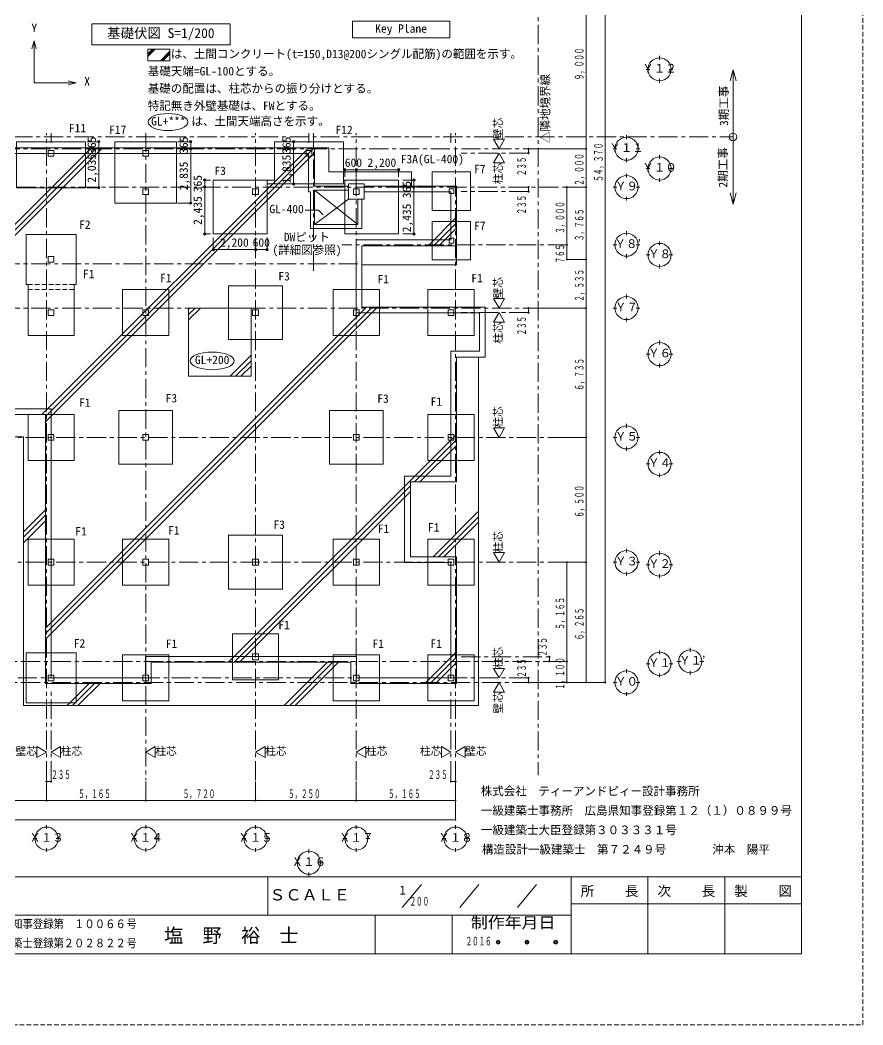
# Model space of a CAD drawing. Units: millimetres at full size, sheet at 1:200. Extents: x -59400 to 184562, y -133173 to 46006.
# Drawn here: x 140666 to 184562, y -42000 to 10335 of the extents above; entities that cross this region are included whole.
import ezdxf
from ezdxf.enums import TextEntityAlignment as Align

# ---------------------------------------------------------------- set-up
doc = ezdxf.new("R2010")
doc.units = ezdxf.units.MM
doc.header["$LTSCALE"] = 200
doc.header["$PDMODE"] = 32
doc.header["$PDSIZE"] = 120
doc.linetypes.add('CHAIN1', pattern=[8, 5, -1, 1, -1])
doc.linetypes.add('DASHED1', pattern=[1.8, 1.2, -0.6])
for name, color, linetype, lineweight in [('0-0', 4, 'CHAIN1', 5), ('0-1', 2, 'Continuous', 18), ('0-2', 2, 'Continuous', 18), ('0-3', 4, 'CHAIN1', 5), ('0-4', 3, 'Continuous', 13), ('0-8', 2, 'Continuous', 18), ('0-9', 5, 'Continuous', 5), ('0-A', 2, 'Continuous', 18), ('4-8', 5, 'Continuous', 5), ('4-9', 2, 'Continuous', 18), ('8-0', 6, 'Continuous', 20), ('8-1', 2, 'Continuous', 18), ('8-2', 3, 'Continuous', 13), ('8-5', 3, 'Continuous', 13), ('8-6', 7, 'Continuous', 5), ('8-8', 4, 'Continuous', 5), ('8-9', 4, 'Continuous', 5), ('8-A', 4, 'Continuous', 5), ('8-B', 2, 'CHAIN1', 18), ('8-F', 7, 'Continuous', 5), ('E-0', 4, 'CHAIN1', 5), ('F-F', 7, 'DASHED1', 9)]:
    doc.layers.add(name, color=color, linetype=linetype, lineweight=lineweight)
for name, color, linetype in [('0-B', 2, 'Continuous'), ('4-A', 2, 'Continuous'), ('8-D', 7, 'Continuous'), ('F-E', 2, 'Continuous')]:
    doc.layers.add(name, color=color, linetype=linetype)
doc.styles.add('ＭＳ ゴシック', font='')
doc.styles.get('ＭＳ ゴシック').set_extended_font_data('MS Gothic')

msp = doc.modelspace()

# ---------------------------------------------------------------- linework, layer by layer
at = {"layer": '0-0'}
for p, q in [((142043.1, -29258.9), (142043.1, 4450.6)), ((155943.1, -2731), (155943.1, 4450.6)), ((163108.1, 3935.6), (163108.1, 4450.6)), ((163343.1, -29258.9), (163343.1, 4450.6)), ((112451.4, 3635.6), (167144.2, 3635.6)), ((119708.5, 1635.6), (169144.2, 1635.6)), ((169144.2, -1364.4), (157426.7, -1364.4)), ((112451.4, -2364.4), (158425.2, -2364.4)), ((112451.4, -4664.4), (167144.2, -4664.4)), ((115115.3, -23064.4), (168278, -23064.4)), ((115115.3, -24164.4), (167144.2, -24164.4))]:
    msp.add_line(p, q, dxfattribs=at)
at = {"layer": '0-1', "color": 5, "lineweight": 5}
for p, q in [((181362.6, 38291.2), (181362.6, -38291.2)), ((181362.6, -34292.4), (68962.1, -34292.4)), ((169364.3, -34292.4), (169364.3, -38291.2)), ((181362.6, -38291.2), (68962.1, -38291.2))]:
    msp.add_line(p, q, dxfattribs=at)
at = {"layer": '0-1'}
for p, q in [((153568.7, -36291.8), (153568.7, -34292.4)), ((173364.9, -34292.4), (173364.9, -38291.2)), ((177363.7, -34292.4), (177363.7, -38291.2)), ((169364.3, -35692.5), (181362.6, -35692.5)), ((94756.5, -36291.8), (169364.3, -36291.8)), ((159167.5, -36291.8), (159167.5, -38291.2)), ((163166.3, -36291.8), (163166.3, -38291.2))]:
    msp.add_line(p, q, dxfattribs=at)
at = {"layer": '0-2'}
for p, q in [((161566.4, -34691.9), (160567.6, -35892.3)), ((164566.4, -34691.9), (163565.8, -35892.3)), ((167564.6, -34691.9), (166565.8, -35892.3))]:
    msp.add_line(p, q, dxfattribs=at)
for centre, radius in [((165565.2, -37691.9), 100.8), ((165565.2, -37691.9), 74.2), ((165565.2, -37691.9), 49.5), ((167066.1, -37691.9), 100.8), ((167066.1, -37691.9), 74.2), ((167066.1, -37691.9), 49.5), ((168565.2, -37691.9), 100.8), ((168565.2, -37691.9), 74.2), ((168565.2, -37691.9), 49.5)]:
    msp.add_circle(centre, radius, dxfattribs=at)
at = {"layer": '0-3'}
for p, q in [((142278.1, 3935.6), (142278.1, 4450.6)), ((147208.1, 4450.6), (147208.1, -29258.9)), ((152928.1, -29258.9), (152928.1, 4450.6)), ((155708.1, 4450.6), (155708.1, 3935.6)), ((158178.1, -29258.9), (158178.1, 4450.6)), ((167144.2, 3400.6), (163643.1, 3400.6)), ((167144.2, 1400.6), (163643.1, 1400.6)), ((167144.2, -4899.4), (163643.1, -4899.4)), ((169144.2, -11399.4), (114725.4, -11399.4)), ((169144.2, -17899.4), (114238.3, -17899.4)), ((163643.1, -22829.4), (168232.2, -22829.4)), ((167144.2, -23929.4), (114866.8, -23929.4)), ((142278.1, -29258.9), (142278.1, -24464.4)), ((163108.1, -29258.9), (163108.1, -24464.4))]:
    msp.add_line(p, q, dxfattribs=at)
at = {"layer": '0-4'}
for p, q in [((163258.1, 1550.6), (163008.1, 1550.6)), ((163008.1, 1550.6), (163008.1, 1300.6)), ((163008.1, 1300.6), (163258.1, 1300.6)), ((163258.1, 1300.6), (163258.1, 1550.6)), ((163258.1, -1029.4), (163258.1, -1279.4)), ((163258.1, -1279.4), (163008.1, -1279.4))]:
    msp.add_line(p, q, dxfattribs=at)
at = {"layer": '0-4', "color": 2, "lineweight": 18}
for points in [[(165901.4, 4135.6), (165612.7, 3635.6), (165324, 4135.6)], [(165901.4, 2900.6), (165324, 2900.6), (165612.7, 3400.6)], [(165901.4, -4164.4), (165612.7, -4664.4), (165324, -4164.4)], [(165901.4, -5399.4), (165324, -5399.4), (165612.7, -4899.4)], [(165901.4, -10899.4), (165324, -10899.4), (165612.7, -11399.4)], [(165901.4, -17399.4), (165324, -17399.4), (165612.7, -17899.4)], [(165901.4, -23429.4), (165324, -23429.4), (165612.7, -23929.4)], [(165901.4, -24664.4), (165612.7, -24164.4), (165324, -24664.4)], [(141543.1, -28075.8), (142043.1, -27787.2), (141543.1, -27498.5)], [(142778.1, -28075.8), (142778.1, -27498.5), (142278.1, -27787.2)], [(147708.1, -28075.8), (147708.1, -27498.5), (147208.1, -27787.2)], [(153428.1, -28075.8), (153428.1, -27498.5), (152928.1, -27787.2)], [(158678.1, -28075.8), (158678.1, -27498.5), (158178.1, -27787.2)], [(162608.1, -28075.8), (162608.1, -27498.5), (163108.1, -27787.2)], [(163843.1, -28075.8), (163343.1, -27787.2), (163843.1, -27498.5)]]:
    msp.add_lwpolyline(points, close=True, dxfattribs=at)
at = {"layer": '0-4'}
for points in [[(142128.1, 3250.6), (142428.1, 3250.6), (142428.1, 3550.6), (142128.1, 3550.6)], [(147058.1, 3250.6), (147358.1, 3250.6), (147358.1, 3550.6), (147058.1, 3550.6)], [(155558.1, 3250.6), (155858.1, 3250.6), (155858.1, 3550.6), (155558.1, 3550.6)], [(147058.1, 1250.6), (147358.1, 1250.6), (147358.1, 1550.6), (147058.1, 1550.6)], [(152778.1, 1250.6), (153078.1, 1250.6), (153078.1, 1550.6), (152778.1, 1550.6)], [(158028.1, 1250.6), (158328.1, 1250.6), (158328.1, 1550.6), (158028.1, 1550.6)], [(142128.1, -2279.4), (142428.1, -2279.4), (142428.1, -1979.4), (142128.1, -1979.4)], [(142128.1, -5049.4), (142428.1, -5049.4), (142428.1, -4749.4), (142128.1, -4749.4)], [(147058.1, -5049.4), (147358.1, -5049.4), (147358.1, -4749.4), (147058.1, -4749.4)], [(152778.1, -5049.4), (153078.1, -5049.4), (153078.1, -4749.4), (152778.1, -4749.4)], [(158028.1, -5049.4), (158328.1, -5049.4), (158328.1, -4749.4), (158028.1, -4749.4)], [(162958.1, -5049.4), (163258.1, -5049.4), (163258.1, -4749.4), (162958.1, -4749.4)], [(142128.1, -11549.4), (142128.1, -11249.4), (142428.1, -11249.4), (142428.1, -11549.4)], [(147058.1, -11549.4), (147058.1, -11249.4), (147358.1, -11249.4), (147358.1, -11549.4)], [(158028.1, -11549.4), (158028.1, -11249.4), (158328.1, -11249.4), (158328.1, -11549.4)], [(162958.1, -11549.4), (162958.1, -11249.4), (163258.1, -11249.4), (163258.1, -11549.4)], [(142128.1, -18049.4), (142128.1, -17749.4), (142428.1, -17749.4), (142428.1, -18049.4)], [(147358.1, -18049.4), (147358.1, -17749.4), (147058.1, -17749.4), (147058.1, -18049.4)], [(153078.1, -18049.4), (153078.1, -17749.4), (152778.1, -17749.4), (152778.1, -18049.4)], [(158328.1, -18049.4), (158328.1, -17749.4), (158028.1, -17749.4), (158028.1, -18049.4)], [(162958.1, -18049.4), (162958.1, -17749.4), (163258.1, -17749.4), (163258.1, -18049.4)], [(153078.1, -22979.4), (153078.1, -22679.4), (152778.1, -22679.4), (152778.1, -22979.4)], [(142128.1, -24079.4), (142128.1, -23779.4), (142428.1, -23779.4), (142428.1, -24079.4)], [(147358.1, -24079.4), (147358.1, -23779.4), (147058.1, -23779.4), (147058.1, -24079.4)], [(158328.1, -24079.4), (158328.1, -23779.4), (158028.1, -23779.4), (158028.1, -24079.4)], [(162958.1, -24079.4), (162958.1, -23779.4), (163258.1, -23779.4), (163258.1, -24079.4)]]:
    msp.add_lwpolyline(points, close=True, dxfattribs=at)
msp.add_lwpolyline([(163008.1, -1279.4), (163008.1, -1029.4), (163258.1, -1029.4)], dxfattribs=at)
at = {"layer": '0-8'}
for p, q in [((173970.8, 8270.6), (173970.8, 8470.6)), ((173470.8, 7770.6), (173270.8, 7770.6)), ((174470.8, 7770.6), (174670.8, 7770.6)), ((173970.8, 7270.6), (173970.8, 7070.6)), ((172249.1, 4135.6), (172249.1, 4335.6)), ((165324, 4135.6), (165901.4, 4135.6)), ((165612.7, 3635.6), (165324, 4135.6)), ((165901.4, 4135.6), (165612.7, 3635.6)), ((165612.7, 3400.6), (165324, 2900.6)), ((165901.4, 2900.6), (165612.7, 3400.6)), ((171749.1, 3635.6), (171549.1, 3635.6)), ((172749.1, 3635.6), (172949.1, 3635.6)), ((173970.8, 3105.6), (173970.8, 3305.6)), ((165324, 2900.6), (165901.4, 2900.6)), ((172249.1, 3135.6), (172249.1, 2935.6)), ((172249.1, 2135.6), (172249.1, 2335.6)), ((173470.8, 2605.6), (173270.8, 2605.6)), ((173970.8, 2105.6), (173970.8, 1905.6)), ((174470.8, 2605.6), (174670.8, 2605.6)), ((171749.1, 1635.6), (171549.1, 1635.6)), ((172749.1, 1635.6), (172949.1, 1635.6)), ((172249.1, 1135.6), (172249.1, 935.6)), ((172249.1, -864.4), (172249.1, -664.4)), ((171749.1, -1364.4), (171549.1, -1364.4)), ((172749.1, -1364.4), (172949.1, -1364.4)), ((173970.8, -1394.4), (173970.8, -1194.4)), ((172249.1, -1864.4), (172249.1, -2064.4)), ((173470.8, -1894.4), (173270.8, -1894.4)), ((174470.8, -1894.4), (174670.8, -1894.4)), ((173970.8, -2394.4), (173970.8, -2594.4)), ((165324, -4164.4), (165901.4, -4164.4)), ((165612.7, -4664.4), (165324, -4164.4)), ((165901.4, -4164.4), (165612.7, -4664.4)), ((172249.1, -4164.4), (172249.1, -3964.4)), ((171749.1, -4664.4), (171549.1, -4664.4)), ((172749.1, -4664.4), (172949.1, -4664.4)), ((165612.7, -4899.4), (165324, -5399.4)), ((165901.4, -5399.4), (165612.7, -4899.4)), ((172249.1, -5164.4), (172249.1, -5364.4)), ((165324, -5399.4), (165901.4, -5399.4)), ((173970.8, -6559.4), (173970.8, -6359.4)), ((173470.8, -7059.4), (173270.8, -7059.4)), ((174470.8, -7059.4), (174670.8, -7059.4)), ((173970.8, -7559.4), (173970.8, -7759.4)), ((165324, -10899.4), (165901.4, -10899.4)), ((165612.7, -11399.4), (165324, -10899.4)), ((165901.4, -10899.4), (165612.7, -11399.4)), ((172249.1, -10899.4), (172249.1, -10699.4)), ((171749.1, -11399.4), (171549.1, -11399.4)), ((172749.1, -11399.4), (172949.1, -11399.4)), ((172249.1, -11899.4), (172249.1, -12099.4)), ((173970.8, -12279.4), (173970.8, -12079.4)), ((173470.8, -12779.4), (173270.8, -12779.4)), ((174470.8, -12779.4), (174670.8, -12779.4)), ((173970.8, -13279.4), (173970.8, -13479.4)), ((172249.1, -17399.4), (172249.1, -17199.4)), ((165324, -17399.4), (165901.4, -17399.4)), ((165612.7, -17899.4), (165324, -17399.4)), ((165901.4, -17399.4), (165612.7, -17899.4)), ((173970.8, -17529.4), (173970.8, -17329.4)), ((171749.1, -17899.4), (171549.1, -17899.4)), ((172749.1, -17899.4), (172949.1, -17899.4)), ((173470.8, -18029.4), (173270.8, -18029.4)), ((174470.8, -18029.4), (174670.8, -18029.4)), ((172249.1, -18399.4), (172249.1, -18599.4)), ((173970.8, -18529.4), (173970.8, -18729.4)), ((173970.8, -22694.4), (173970.8, -22494.4)), ((175571, -22564.4), (175571, -22364.4)), ((165324, -23429.4), (165901.4, -23429.4)), ((165612.7, -23929.4), (165324, -23429.4)), ((165901.4, -23429.4), (165612.7, -23929.4)), ((172249.1, -23664.4), (172249.1, -23464.4)), ((173470.8, -23194.4), (173270.8, -23194.4)), ((174470.8, -23194.4), (174670.8, -23194.4)), ((175071, -23064.4), (174871, -23064.4)), ((176071, -23064.4), (176271, -23064.4)), ((173970.8, -23694.4), (173970.8, -23894.4)), ((175571, -23564.4), (175571, -23764.4)), ((165612.7, -24164.4), (165324, -24664.4)), ((165901.4, -24664.4), (165612.7, -24164.4)), ((171749.1, -24164.4), (171549.1, -24164.4)), ((172749.1, -24164.4), (172949.1, -24164.4)), ((165324, -24664.4), (165901.4, -24664.4)), ((172249.1, -24664.4), (172249.1, -24864.4)), ((141543.1, -27498.5), (141543.1, -28075.8)), ((142043.1, -27787.2), (141543.1, -27498.5)), ((142278.1, -27787.2), (142778.1, -27498.5)), ((142778.1, -27498.5), (142778.1, -28075.8)), ((147208.1, -27787.2), (147708.1, -27498.5)), ((147708.1, -27498.5), (147708.1, -28075.8)), ((152928.1, -27787.2), (153428.1, -27498.5)), ((153428.1, -27498.5), (153428.1, -28075.8)), ((158178.1, -27787.2), (158678.1, -27498.5)), ((158678.1, -27498.5), (158678.1, -28075.8)), ((162608.1, -27498.5), (162608.1, -28075.8)), ((163108.1, -27787.2), (162608.1, -27498.5)), ((163343.1, -27787.2), (163843.1, -27498.5)), ((163843.1, -27498.5), (163843.1, -28075.8)), ((141543.1, -28075.8), (142043.1, -27787.2)), ((142778.1, -28075.8), (142278.1, -27787.2)), ((147708.1, -28075.8), (147208.1, -27787.2)), ((153428.1, -28075.8), (152928.1, -27787.2)), ((158678.1, -28075.8), (158178.1, -27787.2)), ((162608.1, -28075.8), (163108.1, -27787.2)), ((163843.1, -28075.8), (163343.1, -27787.2)), ((142043.1, -31794.3), (142043.1, -31594.3)), ((147208.1, -31794.3), (147208.1, -31594.3)), ((152928.1, -31794.3), (152928.1, -31594.3)), ((158178.1, -31794.3), (158178.1, -31594.3)), ((163343.1, -31794.3), (163343.1, -31594.3)), ((141543.1, -32294.3), (141343.1, -32294.3)), ((142543.1, -32294.3), (142743.1, -32294.3)), ((146708.1, -32294.3), (146508.1, -32294.3)), ((147708.1, -32294.3), (147908.1, -32294.3)), ((152428.1, -32294.3), (152228.1, -32294.3)), ((153428.1, -32294.3), (153628.1, -32294.3)), ((157678.1, -32294.3), (157478.1, -32294.3)), ((158678.1, -32294.3), (158878.1, -32294.3)), ((162843.1, -32294.3), (162643.1, -32294.3)), ((163843.1, -32294.3), (164043.1, -32294.3)), ((142043.1, -32794.3), (142043.1, -32994.3)), ((147208.1, -32794.3), (147208.1, -32994.3)), ((152928.1, -32794.3), (152928.1, -32994.3)), ((155708.1, -33053.9), (155708.1, -32853.9)), ((158178.1, -32794.3), (158178.1, -32994.3)), ((163343.1, -32794.3), (163343.1, -32994.3)), ((155208.1, -33553.9), (155008.1, -33553.9)), ((156208.1, -33553.9), (156408.1, -33553.9)), ((155708.1, -34053.9), (155708.1, -34253.9))]:
    msp.add_line(p, q, dxfattribs=at)
for centre in [(173970.8, 7770.6), (172249.1, 3635.6), (173970.8, 2605.6), (172249.1, 1635.6), (172249.1, -1364.4), (173970.8, -1894.4), (172249.1, -4664.4), (173970.8, -7059.4), (172249.1, -11399.4), (173970.8, -12779.4), (172249.1, -17899.4), (173970.8, -18029.4), (175571, -23064.4), (173970.8, -23194.4), (172249.1, -24164.4), (142043.1, -32294.3), (147208.1, -32294.3), (152928.1, -32294.3), (158178.1, -32294.3), (163343.1, -32294.3), (155708.1, -33553.9)]:
    msp.add_circle(centre, 600, dxfattribs=at)
at = {"layer": '0-9'}
for p, q in [((167144.2, 3635.6), (167144.2, 3400.6)), ((167144.2, 1635.6), (167144.2, 1400.6)), ((167144.2, -4664.4), (167144.2, -4899.4)), ((168232.2, -23064.4), (168232.2, -22829.4)), ((167144.2, -24164.4), (167144.2, -23929.4)), ((142043.1, -29318.6), (142278.1, -29318.6)), ((163343.1, -29318.6), (163108.1, -29318.6))]:
    msp.add_line(p, q, dxfattribs=at)
at = {"layer": '0-A'}
for centre in [(167144.2, 3635.6), (167144.2, 3400.6), (167144.2, 1635.6), (167144.2, 1400.6), (167144.2, -4664.4), (167144.2, -4899.4), (168232.2, -22829.4), (168232.2, -23064.4), (167144.2, -23929.4), (167144.2, -24164.4), (142043.1, -29318.6), (142278.1, -29318.6), (163108.1, -29318.6), (163343.1, -29318.6)]:
    msp.add_circle(centre, 30, dxfattribs=at)
at = {"layer": '4-8'}
for p, q in [((170144.2, 3635.6), (170144.2, 12635.6)), ((170144.2, 3635.6), (167144.2, 3635.6)), ((170144.2, 1635.6), (170144.2, 3635.6)), ((170144.2, 1635.6), (169144.2, 1635.6)), ((170144.2, -2129.4), (170144.2, 1635.6)), ((170144.2, -2129.4), (169144.2, -2129.4)), ((170144.2, -4664.4), (170144.2, -2129.4)), ((170144.2, -4664.4), (167144.2, -4664.4)), ((170144.2, -11399.4), (169144.2, -11399.4)), ((170144.2, -17899.4), (169144.2, -17899.4)), ((169144.2, -23064.4), (169144.2, -17899.4)), ((170144.2, -24164.4), (170144.2, -17899.4)), ((169144.2, -23064.4), (168278, -23064.4)), ((169144.2, -24164.4), (169144.2, -23064.4)), ((142043.1, -30318.6), (142043.1, -29318.6)), ((147208.1, -30318.6), (147208.1, -29318.6)), ((152928.1, -30318.6), (152928.1, -29318.6)), ((158178.1, -30318.6), (158178.1, -29318.6)), ((163343.1, -31318.6), (163343.1, -29318.6)), ((137543.1, -30318.6), (142043.1, -30318.6)), ((90943.1, -31318.6), (163343.1, -31318.6))]:
    msp.add_line(p, q, dxfattribs=at)
for points in [[(171144.2, 30205.6), (171144.2, -24164.4), (167144.2, -24164.4)], [(169144.2, 1635.6), (169144.2, -1364.4), (169144.2, -2129.4)], [(170144.2, -17899.4), (170144.2, -11399.4), (170144.2, -4664.4)], [(142043.1, -30318.6), (147208.1, -30318.6), (152928.1, -30318.6)], [(152928.1, -30318.6), (158178.1, -30318.6), (163343.1, -30318.6)]]:
    msp.add_lwpolyline(points, dxfattribs=at)
at = {"layer": '4-9'}
for centre in [(170144.2, 3635.6), (169144.2, 1635.6), (170144.2, 1635.6), (169144.2, -1364.4), (169144.2, -2129.4), (170144.2, -2129.4), (170144.2, -4664.4), (170144.2, -11399.4), (169144.2, -17899.4), (170144.2, -17899.4), (169144.2, -23064.4), (169144.2, -24164.4), (170144.2, -24164.4), (171144.2, -24164.4), (142043.1, -30318.6), (147208.1, -30318.6), (152928.1, -30318.6), (158178.1, -30318.6), (163343.1, -30318.6), (163343.1, -31318.6)]:
    msp.add_circle(centre, 25, dxfattribs=at)
at = {"layer": '8-0'}
for p, q in [((177798.8, 7750.6), (177643.5, 7171.1)), ((177798.8, 750.6), (177643.5, 1330.2)), ((177798.8, 750.6), (177954.1, 1330.2))]:
    msp.add_line(p, q, dxfattribs=at)
at = {"layer": '8-0', "linetype": 'CHAIN1'}
msp.add_line((125908.1, 4250.6), (177798.8, 4250.6), dxfattribs=at)
at = {"layer": '8-0'}
msp.add_lwpolyline([(177798.8, 750.6), (177798.8, 7750.6), (177954.1, 7171.1)], dxfattribs=at)
msp.add_circle((177798.8, 4250.6), 200, dxfattribs=at)
at = {"layer": '8-1'}
for p, q in [((144078.1, 4000.6), (140478.1, 4000.6)), ((144078.1, 1600.6), (144078.1, 4000.6)), ((145608.1, 4000.6), (145608.1, 2200.6)), ((148808.1, 4000.6), (145608.1, 4000.6)), ((148808.1, 2200.6), (148808.1, 4000.6)), ((157508.1, 4000.6), (153908.1, 4000.6)), ((153908.1, 4000.6), (153908.1, 2000.6)), ((157508.1, 2000.6), (157508.1, 4000.6)), ((145608.1, 2600.6), (145608.1, 800.6)), ((148808.1, 800.6), (148808.1, 2600.6)), ((150728.1, 2000.6), (153908.1, 2000.6)), ((153528.1, 1800.6), (153528.1, -799.4)), ((153528.1, 1800.6), (157578.1, 1800.6)), ((157508.1, 2000.6), (160378.1, 2000.6)), ((157578.1, -799.4), (157578.1, 1800.6)), ((145608.1, 800.6), (148808.1, 800.6)), ((140978.1, -3429.4), (141078.1, -3429.4)), ((141078.1, -3429.4), (141078.1, -6099.4)), ((143478.1, -6099.4), (143478.1, -3429.4)), ((143478.1, -3429.4), (143578.1, -3429.4)), ((141078.1, -6099.4), (143478.1, -6099.4))]:
    msp.add_line(p, q, dxfattribs=at)
at = {"layer": '8-1', "linetype": 'DASHED1'}
for p, q in [((153528.1, 1800.6), (153528.1, 2000.6)), ((153908.1, 2000.6), (153908.1, 1800.6)), ((157508.1, 2000.6), (157508.1, 1800.6)), ((157578.1, 1800.6), (157578.1, 2000.6)), ((143478.1, -3429.4), (141078.1, -3429.4)), ((143478.1, -3699.4), (141078.1, -3699.4))]:
    msp.add_line(p, q, dxfattribs=at)
at = {"layer": '8-1'}
for points in [[(140478.1, 4000.6), (140478.1, 1600.6), (144078.1, 1600.6)], [(153528.1, -799.4), (150728.1, -799.4), (150728.1, 2000.6)], [(157578.1, -799.4), (160378.1, -799.4), (160378.1, 2000.6)], [(143578.1, -3429.4), (143578.1, -829.4), (140978.1, -829.4), (140978.1, -3429.4)]]:
    msp.add_lwpolyline(points, dxfattribs=at)
for points in [[(162133.1, 425.6), (164133.1, 425.6), (164133.1, 2425.6), (162133.1, 2425.6)], [(162133.1, -2154.4), (164133.1, -2154.4), (164133.1, -154.4), (162133.1, -154.4)], [(151528.1, -6299.4), (154328.1, -6299.4), (154328.1, -3499.4), (151528.1, -3499.4)], [(146008.1, -6099.4), (148408.1, -6099.4), (148408.1, -3699.4), (146008.1, -3699.4)], [(156978.1, -6099.4), (159378.1, -6099.4), (159378.1, -3699.4), (156978.1, -3699.4)], [(161908.1, -6099.4), (164308.1, -6099.4), (164308.1, -3699.4), (161908.1, -3699.4)], [(141078.1, -12599.4), (143478.1, -12599.4), (143478.1, -10199.4), (141078.1, -10199.4)], [(145808.1, -12799.4), (148608.1, -12799.4), (148608.1, -9999.4), (145808.1, -9999.4)], [(156778.1, -12799.4), (159578.1, -12799.4), (159578.1, -9999.4), (156778.1, -9999.4)], [(161908.1, -12599.4), (164308.1, -12599.4), (164308.1, -10199.4), (161908.1, -10199.4)], [(141078.1, -19099.4), (143478.1, -19099.4), (143478.1, -16699.4), (141078.1, -16699.4)], [(146008.1, -19099.4), (148408.1, -19099.4), (148408.1, -16699.4), (146008.1, -16699.4)], [(151528.1, -19299.4), (154328.1, -19299.4), (154328.1, -16499.4), (151528.1, -16499.4)], [(156978.1, -19099.4), (159378.1, -19099.4), (159378.1, -16699.4), (156978.1, -16699.4)], [(161908.1, -19099.4), (164308.1, -19099.4), (164308.1, -16699.4), (161908.1, -16699.4)], [(151728.1, -24029.4), (154128.1, -24029.4), (154128.1, -21629.4), (151728.1, -21629.4)], [(140978.1, -25229.4), (143578.1, -25229.4), (143578.1, -22629.4), (140978.1, -22629.4)], [(146008.1, -25129.4), (148408.1, -25129.4), (148408.1, -22729.4), (146008.1, -22729.4)], [(156978.1, -25129.4), (159378.1, -25129.4), (159378.1, -22729.4), (156978.1, -22729.4)], [(161908.1, -25129.4), (164308.1, -25129.4), (164308.1, -22729.4), (161908.1, -22729.4)]]:
    msp.add_lwpolyline(points, close=True, dxfattribs=at)
at = {"layer": '8-1', "color": 7, "lineweight": 9}
msp.add_lwpolyline([(155510.4, 437.8), (156201, 437.8), (156454.9, 183.8)], dxfattribs=at)
msp.add_ellipse((150672.9, -7413), major_axis=(1148.1, 0), ratio=0.4, dxfattribs=at)
at = {"layer": '8-2'}
for p, q in [((155993.1, 3685.6), (156743.1, 3685.6)), ((156743.1, 3685.6), (156743.1, 2435.6)), ((155693.1, 3385.6), (155693.1, 1385.6)), ((155993.1, 1685.6), (157778.1, 1685.6)), ((158578.1, 1685.6), (163393.1, 1685.6)), ((155693.1, 1385.6), (155793.1, 1385.6)), ((155793.1, -514.4), (155793.1, 1385.6)), ((155993.1, -314.4), (155993.1, 1485.6)), ((155993.1, 1485.6), (158263.1, -314.4)), ((155993.1, 1485.6), (157778.1, 1485.6)), ((163093.1, 1385.6), (158578.1, 1385.6)), ((157778.1, 1000.6), (155993.1, -314.4)), ((158263.1, -314.4), (158263.1, 1000.6)), ((158463.1, -514.4), (158463.1, 1000.6)), ((155793.1, -514.4), (158463.1, -514.4)), ((155993.1, -314.4), (158263.1, -314.4)), ((163393.1, -1414.4), (163393.1, -2414.4)), ((163393.1, -2414.4), (158463.1, -2414.4)), ((164543.1, -25364.4), (164543.1, -7214.4)), ((137593.1, -10214.4), (141993.1, -10214.4)), ((141993.1, -10214.4), (141993.1, -24214.4)), ((140843.1, -25364.4), (140843.1, -11364.4)), ((160993.1, -17614.4), (160993.1, -13714.4)), ((147493.1, -23114.4), (157893.1, -23114.4)), ((147493.1, -23114.4), (147493.1, -24214.4)), ((147493.1, -24214.4), (141993.1, -24214.4)), ((164543.1, -25364.4), (140843.1, -25364.4))]:
    msp.add_line(p, q, dxfattribs=at)
for points in [[(125993.1, 16455.6), (125993.1, 3385.6), (155693.1, 3385.6)], [(126293.1, 3685.6), (155993.1, 3685.6), (155993.1, 1685.6)], [(156743.1, 2435.6), (161053.1, 2435.6), (161053.1, 1685.6)], [(163393.1, 1685.6), (163393.1, -1414.4), (158463.1, -1414.4), (158463.1, -4614.4), (164893.1, -4614.4), (164893.1, -7214.4), (163393.1, -7214.4), (163393.1, -13714.4), (160993.1, -13714.4)], [(163093.1, 1385.6), (163093.1, -1114.4), (158163.1, -1114.4), (158163.1, -4914.4), (164593.1, -4914.4), (164593.1, -6914.4), (163093.1, -6914.4), (163093.1, -13414.4), (160693.1, -13414.4), (160693.1, -17914.4), (163093.1, -17914.4), (163093.1, -23914.4), (158193.1, -23914.4), (158193.1, -22814.4), (147193.1, -22814.4), (147193.1, -23914.4), (142293.1, -23914.4), (142293.1, -9914.4), (137293.1, -9914.4)], [(138743.1, -25364.4), (138743.1, -11364.4), (140843.1, -11364.4)], [(160993.1, -17614.4), (163393.1, -17614.4), (163393.1, -24214.4), (157893.1, -24214.4), (157893.1, -23114.4)]]:
    msp.add_lwpolyline(points, dxfattribs=at)
msp.add_lwpolyline([(157778.1, 1000.6), (158578.1, 1000.6), (158578.1, 1800.6), (157778.1, 1800.6)], close=True, dxfattribs=at)
at = {"layer": '8-5'}
msp.add_line((149443.1, -4664.4), (152693.1, -4664.4), dxfattribs=at)
msp.add_lwpolyline([(149443.1, -4664.4), (149443.1, -8214.4), (152693.1, -8214.4), (152693.1, -4664.4)], dxfattribs=at)
at = {"layer": '8-6', "color": 4}
for p, q in [((144767.7, 4000.6), (144153.7, 4000.6)), ((144767.7, 4000.6), (144767.7, 3635.6)), ((149554.8, 4000.6), (148867.6, 4000.6)), ((149554.8, 4000.6), (149554.8, 3635.6)), ((154912, 4000.6), (154912, 3635.6)), ((144767.7, 3635.6), (144153.7, 3635.6)), ((144767.7, 3635.6), (144767.7, 1600.6)), ((149554.8, 3635.6), (148867.6, 3635.6)), ((149554.8, 3635.6), (149554.8, 800.6)), ((154912, 3635.6), (154912, 1800.6)), ((157578.1, 2539), (158178.1, 2539)), ((157578.1, 2539), (157578.1, 2167.8)), ((158178.1, 2539), (158178.1, 2167.8)), ((158178.1, 2539), (160378.1, 2539)), ((160378.1, 2539), (160378.1, 2167.8)), ((144767.7, 1600.6), (144153.7, 1600.6)), ((150283.7, 2000.6), (150283.7, 1635.6)), ((150283.7, 2000.6), (150579.9, 2000.6)), ((150283.7, 1635.6), (150579.9, 1635.6)), ((150283.7, 1635.6), (150283.7, -799.4)), ((161176.4, 2000.6), (160592.6, 2000.6)), ((161176.4, 1635.6), (160592.6, 1635.6)), ((161176.4, 2000.6), (161176.4, 1635.6)), ((161176.4, 1635.6), (161176.4, -799.4)), ((149554.8, 800.6), (148867.6, 800.6)), ((150283.7, -799.4), (150579.9, -799.4)), ((150728.1, -1620), (150728.1, -985.2)), ((152928.1, -1620), (152928.1, -985.2)), ((153528.1, -1620), (153528.1, -985.2)), ((161176.4, -799.4), (160592.6, -799.4)), ((150728.1, -1620), (152928.1, -1620)), ((152928.1, -1620), (153528.1, -1620))]:
    msp.add_line(p, q, dxfattribs=at)
at = {"layer": '8-6'}
for p in [(144767.7, 4000.6), (144767.7, 3635.6), (149554.8, 4000.6), (149554.8, 3635.6), (154912, 4000.6), (154912, 3635.6), (157578.1, 2539), (158178.1, 2539), (160378.1, 2539), (144767.7, 1600.6), (150283.7, 2000.6), (150283.7, 1635.6), (154912, 1800.6), (161176.4, 2000.6), (161176.4, 1635.6), (149554.8, 800.6), (150283.7, -799.4), (161176.4, -799.4), (150728.1, -1620), (152928.1, -1620), (153528.1, -1620)]:
    msp.add_point(p, dxfattribs=at)
at = {"layer": '8-8'}
for p, q in [((116486, -24214.4), (144386, 3685.6)), ((116768.8, -24214.4), (144668.8, 3685.6)), ((117051.6, -24214.4), (144951.7, 3685.6)), ((141799.7, -10214.4), (155699.7, 3685.6)), ((141993.1, -10303.8), (155982.5, 3685.6)), ((141993.1, -10586.7), (155993.1, 3413.3)), ((161913.4, -1414.4), (163393.1, 65.3)), ((162196.2, -1414.4), (163393.1, -217.5)), ((162479.1, -1414.4), (163393.1, -500.4)), ((141993.1, -21900.4), (159279.1, -4614.4)), ((141993.1, -21617.5), (158996.2, -4614.4)), ((141993.1, -21334.7), (158713.4, -4614.4)), ((151527.1, -23114.4), (163393.1, -11248.4)), ((161209.9, -13714.4), (163393.1, -11531.2)), ((161492.8, -13714.4), (163393.1, -11814.1)), ((151809.9, -23114.4), (160993.1, -13931.2)), ((152092.8, -23114.4), (160993.1, -14214.1)), ((161740.8, -24214.4), (163393.1, -22562.1)), ((162023.6, -24214.4), (163393.1, -22844.9)), ((162306.5, -24214.4), (163393.1, -23127.8))]:
    msp.add_line(p, q, dxfattribs=at)
at = {"layer": '8-9'}
for p, q in [((140843.1, -16321.2), (141993.1, -15171.2)), ((140843.1, -16604.1), (141993.1, -15454.1)), ((162177.3, -17614.4), (164543.1, -15248.6)), ((162460.2, -17614.4), (164543.1, -15531.5)), ((140843.1, -16886.9), (141993.1, -15736.9)), ((162743, -17614.4), (164543.1, -15814.3)), ((154427.3, -25364.4), (156677.3, -23114.4)), ((154710.2, -25364.4), (156960.2, -23114.4)), ((154993, -25364.4), (157243, -23114.4)), ((143113.6, -25364.4), (144263.6, -24214.4)), ((143396.5, -25364.4), (144546.5, -24214.4)), ((143679.3, -25364.4), (144829.3, -24214.4))]:
    msp.add_line(p, q, dxfattribs=at)
at = {"layer": '8-A'}
for p, q in [((149443.1, -5283.3), (150062, -4664.4)), ((149443.1, -5000.4), (149779.1, -4664.4)), ((149443.1, -4717.6), (149496.3, -4664.4)), ((151603.1, -8214.4), (152693.1, -7124.4)), ((151886, -8214.4), (152693.1, -7407.3)), ((152168.8, -8214.4), (152693.1, -7690.1))]:
    msp.add_line(p, q, dxfattribs=at)
at = {"layer": '8-B'}
msp.add_line((167643.1, 35687.7), (167643.1, -28986.3), dxfattribs=at)
at = {"layer": '8-F', "color": 3, "lineweight": 13}
for p, q in [((151600.4, 9047.2), (151600.4, 10147.2)), ((144400.4, 9047.2), (151600.4, 9047.2))]:
    msp.add_line(p, q, dxfattribs=at)
at = {"layer": '8-F', "lineweight": 9}
for p, q in [((141391.7, 9257.4), (141281.3, 8845.3)), ((141391.7, 9257.4), (141502.2, 8845.3)), ((141391.7, 7066.2), (141391.7, 9257.4)), ((148467.1, 8825), (148467.1, 8217.1)), ((148467.1, 8217.1), (147316.8, 8217.1)), ((141391.7, 7066.2), (143582.9, 7066.2)), ((143582.9, 7066.2), (143170.8, 7176.6)), ((143582.9, 7066.2), (143170.8, 6955.8))]:
    msp.add_line(p, q, dxfattribs=at)
at = {"layer": '8-F', "color": 4}
for p, q in [((147316.8, 8444.5), (147697.2, 8825)), ((147316.8, 8512.4), (147629.3, 8825)), ((147316.8, 8580.3), (147561.5, 8825)), ((147971.8, 8217.1), (148467.1, 8712.4)), ((148039.7, 8217.1), (148467.1, 8644.5)), ((148107.6, 8217.1), (148467.1, 8576.7))]:
    msp.add_line(p, q, dxfattribs=at)
at = {"layer": '8-F', "color": 3, "lineweight": 13}
msp.add_lwpolyline([(151600.4, 10147.2), (144400.4, 10147.2), (144400.4, 9047.2)], dxfattribs=at)
at = {"layer": '8-F', "lineweight": 9}
msp.add_lwpolyline([(147316.8, 8217.1), (147316.8, 8825), (148467.1, 8825)], dxfattribs=at)
msp.add_ellipse((148370.6, 5027.2), major_axis=(1036.9, 0), ratio=0.427193, dxfattribs=at)
at = {"layer": 'E-0', "color": 3, "linetype": 'Continuous', "lineweight": 13}
for p, q in [((157976.3, 9409.8), (157976.3, 10277.7)), ((157976.3, 10277.7), (163045.7, 10277.7)), ((163045.7, 10277.7), (163045.7, 9409.8)), ((157976.3, 9409.8), (163045.7, 9409.8))]:
    msp.add_line(p, q, dxfattribs=at)
at = {"layer": 'F-F'}
msp.add_lwpolyline([(65762.3, 42000), (65762.3, -42000), (184562.3, -42000), (184562.3, 42000)], close=True, dxfattribs=at)

# ---------------------------------------------------------------- texts
at = {"layer": '0-2', "style": 'ＭＳ ゴシック'}
for s, height, width, p in [('ＳＣＡＬＥ', 586.5, 1.05, (153646.1, -35692.5)), ('島根県知事登録第', 439.9, 0.9, (138631.4, -37091.7)), ('\u3000１００６６', 439.9, 0.9, (142935.1, -37091.7)), ('号', 439.9, 0.85, (146220, -37091.7)), ('制作年月日', 586.5, 1.1, (164145.3, -37142.1)), ('一級建築士登録第', 439.9, 0.9, (138631.4, -38092.3)), ('２０２８２２', 439.9, 0.9, (142935.1, -38092.3)), ('号', 439.9, 0.85, (146220, -38092.3))]:
    msp.add_text(s, height=height, dxfattribs=dict(at, width=width)).set_placement(p, align=Align.BOTTOM_LEFT)
at = {"layer": '0-2', "attachment_point": 7, "style": 'ＭＳ ゴシック'}
for s, insert, char_height in [('\\T3.29;所長', (169863.7, -35342.5), 513.2), ('\\T3.29;次長', (173864.3, -35342.5), 513.2), ('\\T3.29;製図', (177863.1, -35342.5), 513.2), ('\\T2;塩野裕士', (148166.5, -37792.7), 733.1)]:
    msp.add_mtext(s, dxfattribs=dict(at, insert=insert, char_height=char_height))
at = {"layer": '0-8', "style": 'ＭＳ ゴシック'}
for s, height, p in [('Ｙ１２', 439.9, (173070.8, 7470.6)), ('Ｙ１１', 439.9, (171349.1, 3335.6)), ('Ｙ１０', 439.9, (173070.8, 2305.6)), ('Ｙ９', 439.9, (171649.1, 1335.6)), ('Ｙ８’', 439.9, (171623.8, -1664.4)), ('Ｙ８', 439.9, (173370.8, -2194.4)), ('Ｙ７', 439.9, (171649.1, -4964.4)), ('Ｙ６', 439.9, (173370.8, -7359.4)), ('Ｙ５', 439.9, (171649.1, -11699.4)), ('Ｙ４', 439.9, (173370.8, -13079.4)), ('Ｙ３', 439.9, (171649.1, -18199.4)), ('Ｙ２', 439.9, (173370.8, -18329.4)), ('Ｙ１', 439.9, (173370.8, -23494.4)), ('Ｙ１’', 439.9, (174985.6, -23364.4)), ('Ｙ０', 439.9, (171649.1, -24464.4)), ('壁芯', 410.6, (140423.1, -28067.2)), ('柱芯', 410.6, (142778.1, -28067.2)), ('柱芯', 410.6, (147708.1, -28067.2)), ('柱芯', 410.6, (153428.1, -28067.2)), ('柱芯', 410.6, (158678.1, -28067.2)), ('柱芯', 410.6, (161488.1, -28067.2)), ('壁芯', 410.6, (163843.1, -28067.2)), ('Ｘ１３', 439.9, (141143.1, -32594.3)), ('Ｘ１４', 439.9, (146308.1, -32594.3)), ('Ｘ１５', 439.9, (152028.1, -32594.3)), ('Ｘ１７', 439.9, (157278.1, -32594.3)), ('Ｘ１８', 439.9, (162443.1, -32594.3)), ('Ｘ１６', 439.9, (154808.1, -33853.9))]:
    msp.add_text(s, height=height, dxfattribs=at).set_placement(p, align=Align.BOTTOM_LEFT)
for s, p in [('壁芯', (165892.7, 4135.6)), ('柱芯', (165892.7, 1780.6)), ('壁芯', (165892.7, -4164.4)), ('柱芯', (165892.7, -6519.4)), ('柱芯', (165892.7, -10899.4)), ('柱芯', (165892.7, -17399.4)), ('柱芯', (165892.7, -23429.4)), ('壁芯', (165892.7, -25784.4))]:
    msp.add_text(s, height=410.6, rotation=90, dxfattribs=at).set_placement(p, align=Align.BOTTOM_LEFT)
for s, width, p in [('１', 0.85, (160342.3, -35342.5)), ('２００', 0.55, (160951.6, -35917)), ('２０１６', 0.55, (163869.9, -37991.6))]:
    msp.add_text(s, height=439.9, dxfattribs=dict(at, width=width)).set_placement(p, align=Align.BOTTOM_LEFT)
at = {"layer": '0-B', "style": 'ＭＳ ゴシック', "width": 0.55}
for p in [(167144.2, 2210.6), (167144.2, 210.6), (167144.2, -6089.4), (168232.2, -22819.4), (167144.2, -23919.4)]:
    msp.add_text('２３５', height=439.9, rotation=90, dxfattribs=at).set_placement(p, align=Align.BOTTOM_LEFT)
for p in [(142288.1, -29318.6), (161918.1, -29318.6)]:
    msp.add_text('２３５', height=439.9, dxfattribs=at).set_placement(p, align=Align.BOTTOM_LEFT)
at = {"layer": '4-A', "style": 'ＭＳ ゴシック', "width": 0.55}
for s, p in [('９，０００', (170144.2, 7205.6)), ('５４，３７０', (171144.2, 1920.6)), ('２，０００', (170144.2, 1705.6)), ('３，０００', (169144.2, -794.4)), ('３，７６５', (170144.2, -1176.9)), ('７６５', (169144.2, -2336.9)), ('２，５３５', (170144.2, -4326.9)), ('６，７３５', (170144.2, -8961.9)), ('６，５００', (170144.2, -15579.4)), ('５，１６５', (169144.2, -21411.9)), ('６，２６５', (170144.2, -21961.9)), ('１，１００', (169144.2, -24544.4))]:
    msp.add_text(s, height=439.9, rotation=90, dxfattribs=at).set_placement(p, align=Align.BOTTOM_LEFT)
for s, p in [('５，１６５', (143695.6, -30318.6)), ('５，７２０', (149138.1, -30318.6)), ('５，２５０', (154623.1, -30318.6)), ('５，１６５', (159830.6, -30318.6))]:
    msp.add_text(s, height=439.9, dxfattribs=at).set_placement(p, align=Align.BOTTOM_LEFT)
at = {"layer": '8-0', "color": 7, "style": 'ＭＳ ゴシック'}
for s, p in [('3期工事', (177674.1, 4821)), ('2期工事', (177625.7, 1611.5))]:
    msp.add_text(s, height=439.9, rotation=90, dxfattribs=at).set_placement(p, align=Align.BOTTOM_LEFT)
at = {"layer": '8-1', "color": 7, "style": 'ＭＳ ゴシック'}
for s, p in [('F11', (143205.7, 4360)), ('F17', (145303, 4273.1)), ('F12', (157090.1, 4265.4)), ('F3A(GL-400)', (160490.7, 2744.4)), ('F3', (150787.7, 2133.7)), ('F7', (164309.5, 2228.5)), ('GL-400', (153647.6, 144.6)), ('F2', (143738.1, -669.4)), ('F7', (164309.5, -731)), ('DWピット', (154402.4, -1316.6)), ('(詳細図参照)', (153807.6, -1985.7)), ('F1', (143938.1, -3239.4)), ('F1', (147953.3, -3450.1)), ('F3', (154116.1, -3357.5)), ('F1', (159280.2, -3508.9)), ('F1', (164166.7, -3453.4)), ('GL+200', (149772.9, -7713)), ('F1', (143738.1, -9939.4)), ('F3', (148243.9, -9708.2)), ('F3', (159270.7, -9729)), ('F1', (162047.4, -9886.1)), ('F1', (143538.1, -16639.4)), ('F1', (148374.4, -16591.5)), ('F3', (153864.1, -16296)), ('F1', (159292.3, -16508.9)), ('F1', (161907.7, -16434.8)), ('F1', (154115.9, -21520.3)), ('F2', (143460, -22476.7)), ('F1', (148251.3, -22498.5)), ('F1', (159014.2, -22499.9)), ('F1', (162034, -22494.3))]:
    msp.add_text(s, height=439.9, dxfattribs=at).set_placement(p, align=Align.BOTTOM_LEFT)
at = {"layer": '8-6', "style": 'ＭＳ ゴシック'}
for s, p in [('365', (144747.7, 3368.1)), ('365', (149534.8, 3368.1)), ('365', (154892, 3368.1)), ('2,035', (144747.7, 1868.1)), ('1,835', (154892, 1827.4)), ('2,835', (149534.8, 1468.1)), ('365', (150263.7, 1368.1)), ('365', (161156.4, 1058.5)), ('2,435', (150263.7, -331.9)), ('2,435', (161156.4, -719.7))]:
    msp.add_text(s, height=439.9, rotation=90, dxfattribs=at).set_placement(p, align=Align.BOTTOM_LEFT)
for s, p in [('600', (157576.5, 2560)), ('2,200', (158760.6, 2560)), ('2,200', (151078.1, -1600)), ('600', (152778.1, -1600))]:
    msp.add_text(s, height=439.9, dxfattribs=at).set_placement(p, align=Align.BOTTOM_LEFT)
at = {"layer": '8-D', "style": 'ＭＳ ゴシック'}
msp.add_text('△隣地境界線', height=439.9, rotation=90, dxfattribs=at).set_placement((168373.6, 3930.9), align=Align.BOTTOM_LEFT)
at = {"layer": '8-F', "style": 'ＭＳ ゴシック'}
for s, height, p in [('Y', 439.9, (141255.4, 9579.2)), ('基礎伏図 S=1/200', 513.2, (145200.4, 9247.2)), ('\u3000\u3000は、土間コンクリート(t=150,D13@200シングル配筋)の範囲を示す。', 439.9, (147316.8, 8221)), ('基礎天端=GL-100とする。', 439.9, (147316.8, 7321)), ('X', 439.9, (144007.1, 6793.5)), ('基礎の配置は、柱芯からの振り分けとする。', 439.9, (147316.8, 6421)), ('特記無き外壁基礎は、FWとする。', 439.9, (147316.8, 5521)), ('GL+*** は、土間天端高さを示す。', 439.9, (147492.6, 4712.9))]:
    msp.add_text(s, height=height, dxfattribs=at).set_placement(p, align=Align.BOTTOM_LEFT)
at = {"layer": 'E-0', "color": 7, "style": 'ＭＳ ゴシック'}
msp.add_text('Key Plane', height=439.9, dxfattribs=at).set_placement((159160.1, 9543.6), align=Align.BOTTOM_LEFT)
at = {"layer": 'F-E', "style": 'ＭＳ ゴシック'}
for s, p in [('株式会社\u3000ティーアンドピィー設計事務所', (164657.1, -30176.4)), ('一級建築士事務所\u3000広島県知事登録第１２（１）０８９９号', (164666.6, -31188.9)), ('一級建築士大臣登録第３０３３３１号', (164667.6, -32201.4)), ('構造設計一級建築士\u3000第７２４９号\u3000\u3000\u3000\u3000沖本\u3000陽平', (164716.1, -33213.9))]:
    msp.add_text(s, height=439.9, dxfattribs=at).set_placement(p, align=Align.BOTTOM_LEFT)

doc.saveas('drawing.dxf')
